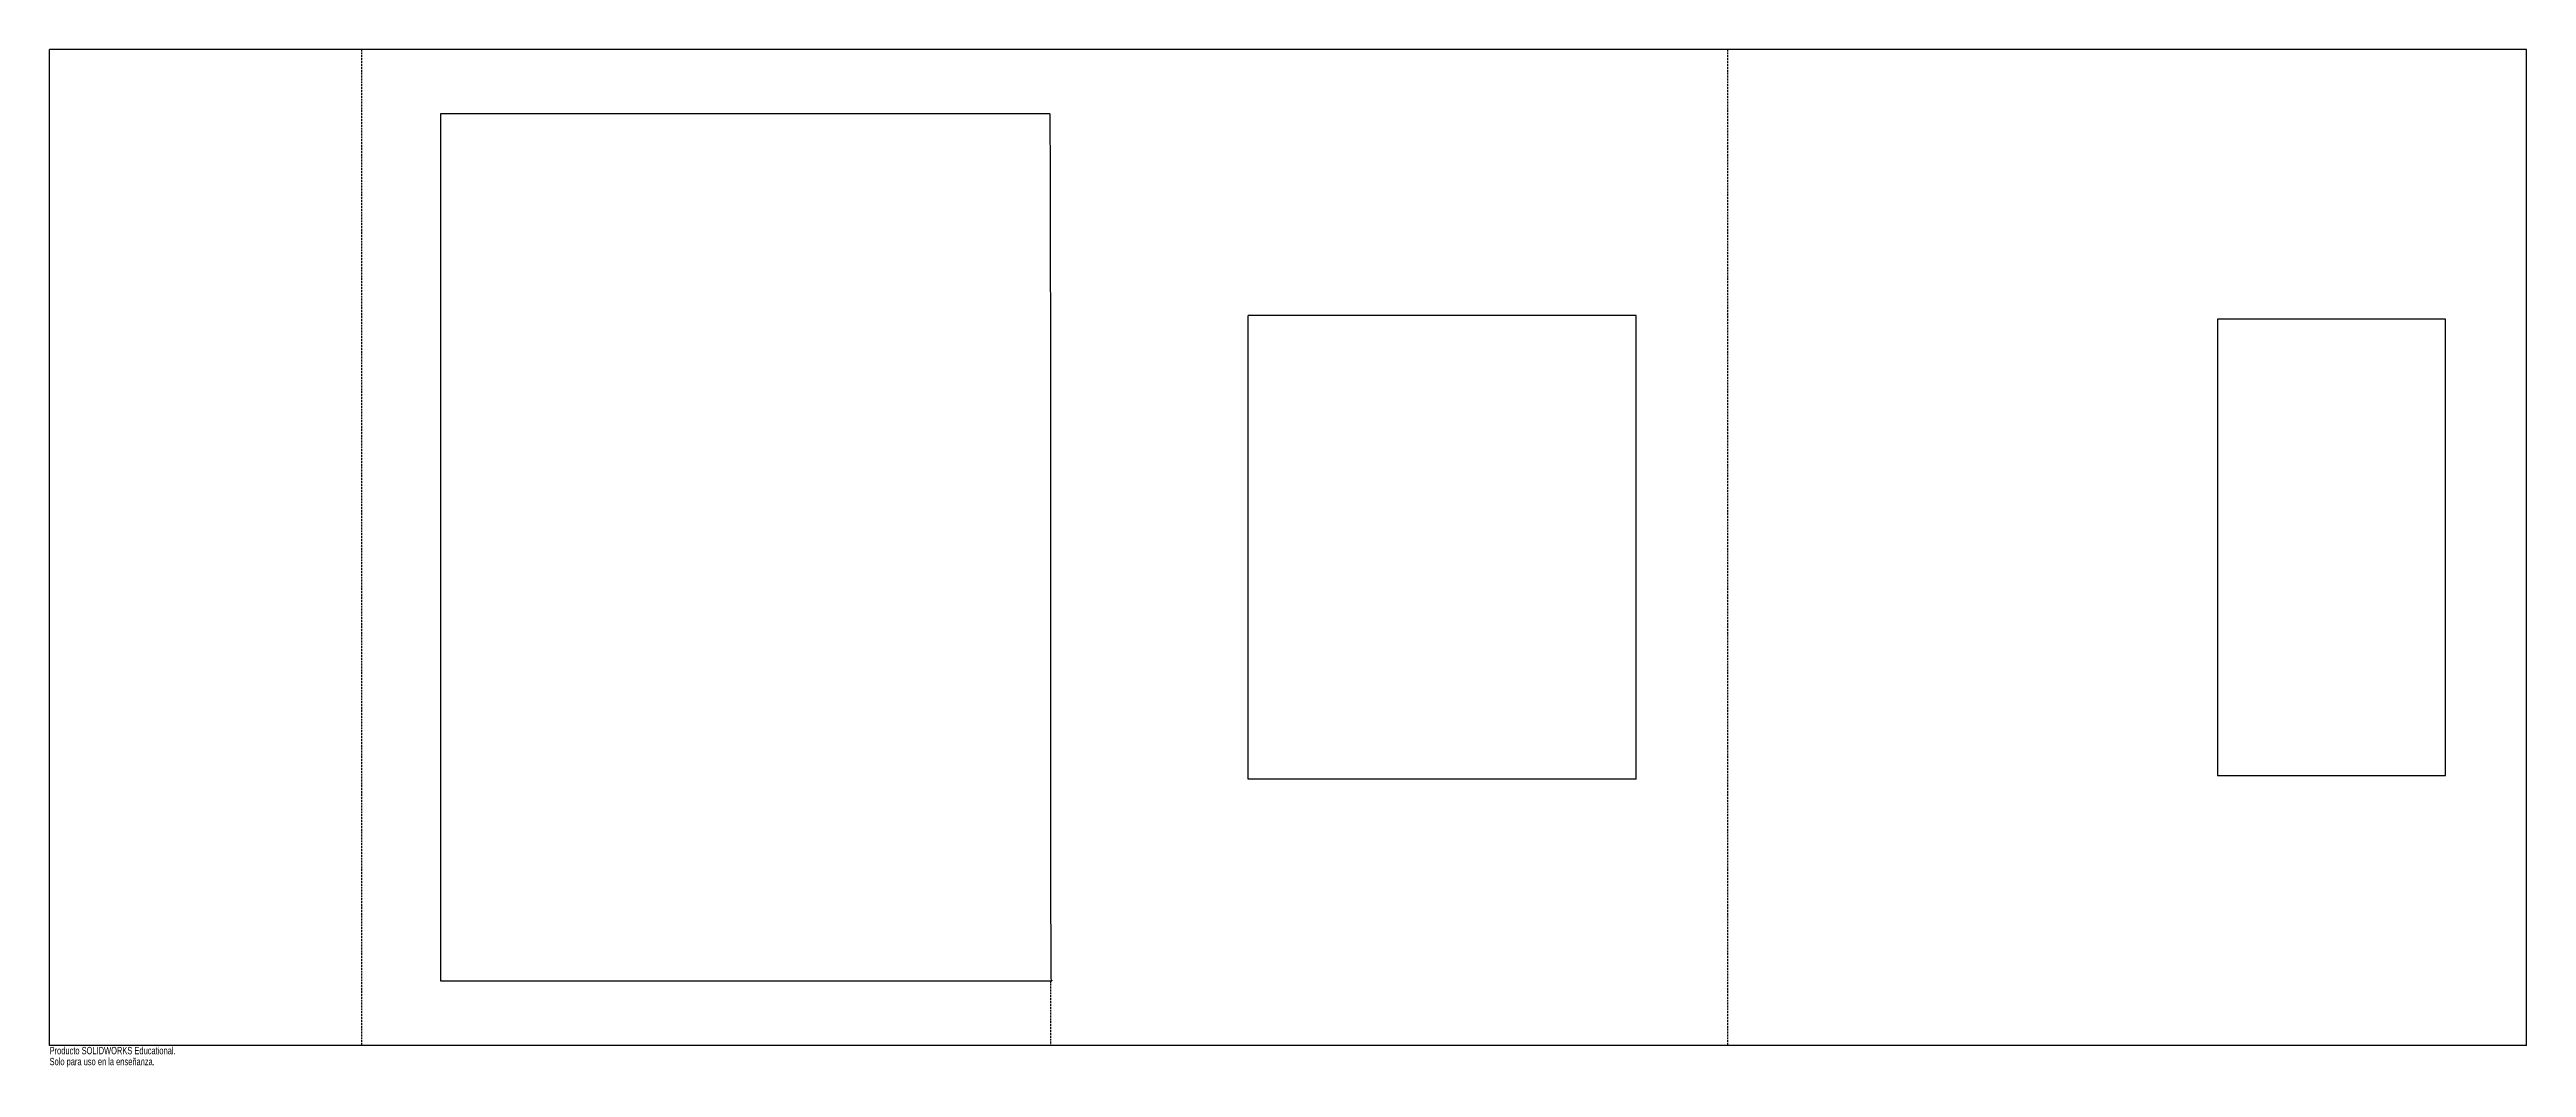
# Model space of a CAD drawing. Header units: millimetres. Extents: x -338 to 1290, y -670 to -1.
import ezdxf

# ---------------------------------------------------------------- set-up
doc = ezdxf.new("R2010")
doc.units = ezdxf.units.MM
doc.linetypes.add('HIDDEN', pattern=[1.905, 1.27, -0.635])
doc.styles.add('SLDTEXTSTYLE0', font='TXT', dxfattribs={"width": 0.7})

msp = doc.modelspace()

# ---------------------------------------------------------------- linework, layer by layer
at = {"color": 7, "linetype": 'Continuous', "lineweight": 25}
for p, q in [((-338.1, -655.7), (-338.1, -0.8)), ((1290.3, -0.8), (-338.1, -0.8)), ((1290.3, -655.7), (1290.3, -0.8)), ((-81.2, -43.2), (-81.2, -613.2)), ((319.4, -43.2), (-81.2, -43.2)), ((705, -175.8), (450, -175.8)), ((450, -480.7), (450, -175.8)), ((705, -480.7), (705, -175.8)), ((1237.1, -178.2), (1087.1, -178.2)), ((1087.1, -178.2), (1087.1, -478.2)), ((1237.1, -478.2), (1237.1, -178.2)), ((705, -480.7), (450, -480.7)), ((1087.1, -478.2), (1237.1, -478.2)), ((-81.2, -613.2), (320.8, -613.2)), ((320.3, -612.8), (320.8, -612.8)), ((320.8, -612.8), (320.8, -613.2)), ((1290.3, -655.7), (-338.1, -655.7))]:
    msp.add_line(p, q, dxfattribs=at)
at = {"color": 7, "linetype": 'HIDDEN'}
for p, q in [((-133, -0.8), (-133, -655.7)), ((765.1, -0.8), (765.1, -655.7)), ((319.9, -613.2), (319.9, -655.7))]:
    msp.add_line(p, q, dxfattribs=at)
at = {"color": 7, "linetype": 'Continuous', "lineweight": 25}
msp.add_open_spline([(319.4, -43.2), (319.7, -43.5), (319.9, -138.4), (319.9, -517.7), (320, -612.6), (320.3, -612.8)], degree=3, knots=[0, 0, 0, 0, 0.5, 0.5, 1, 1, 1, 1], dxfattribs=at)

# ---------------------------------------------------------------- texts
at = {"color": 7, "linetype": 'Continuous', "char_height": 4.834, "attachment_point": 1, "style": 'SLDTEXTSTYLE0'}
for s, insert in [('Solo para uso en la enseñanza.', (-338.1, -663.9)), ('Producto SOLIDWORKS Educational.', (-338.1, -656.7))]:
    msp.add_mtext(s, dxfattribs=dict(at, insert=insert))

doc.saveas('drawing.dxf')
